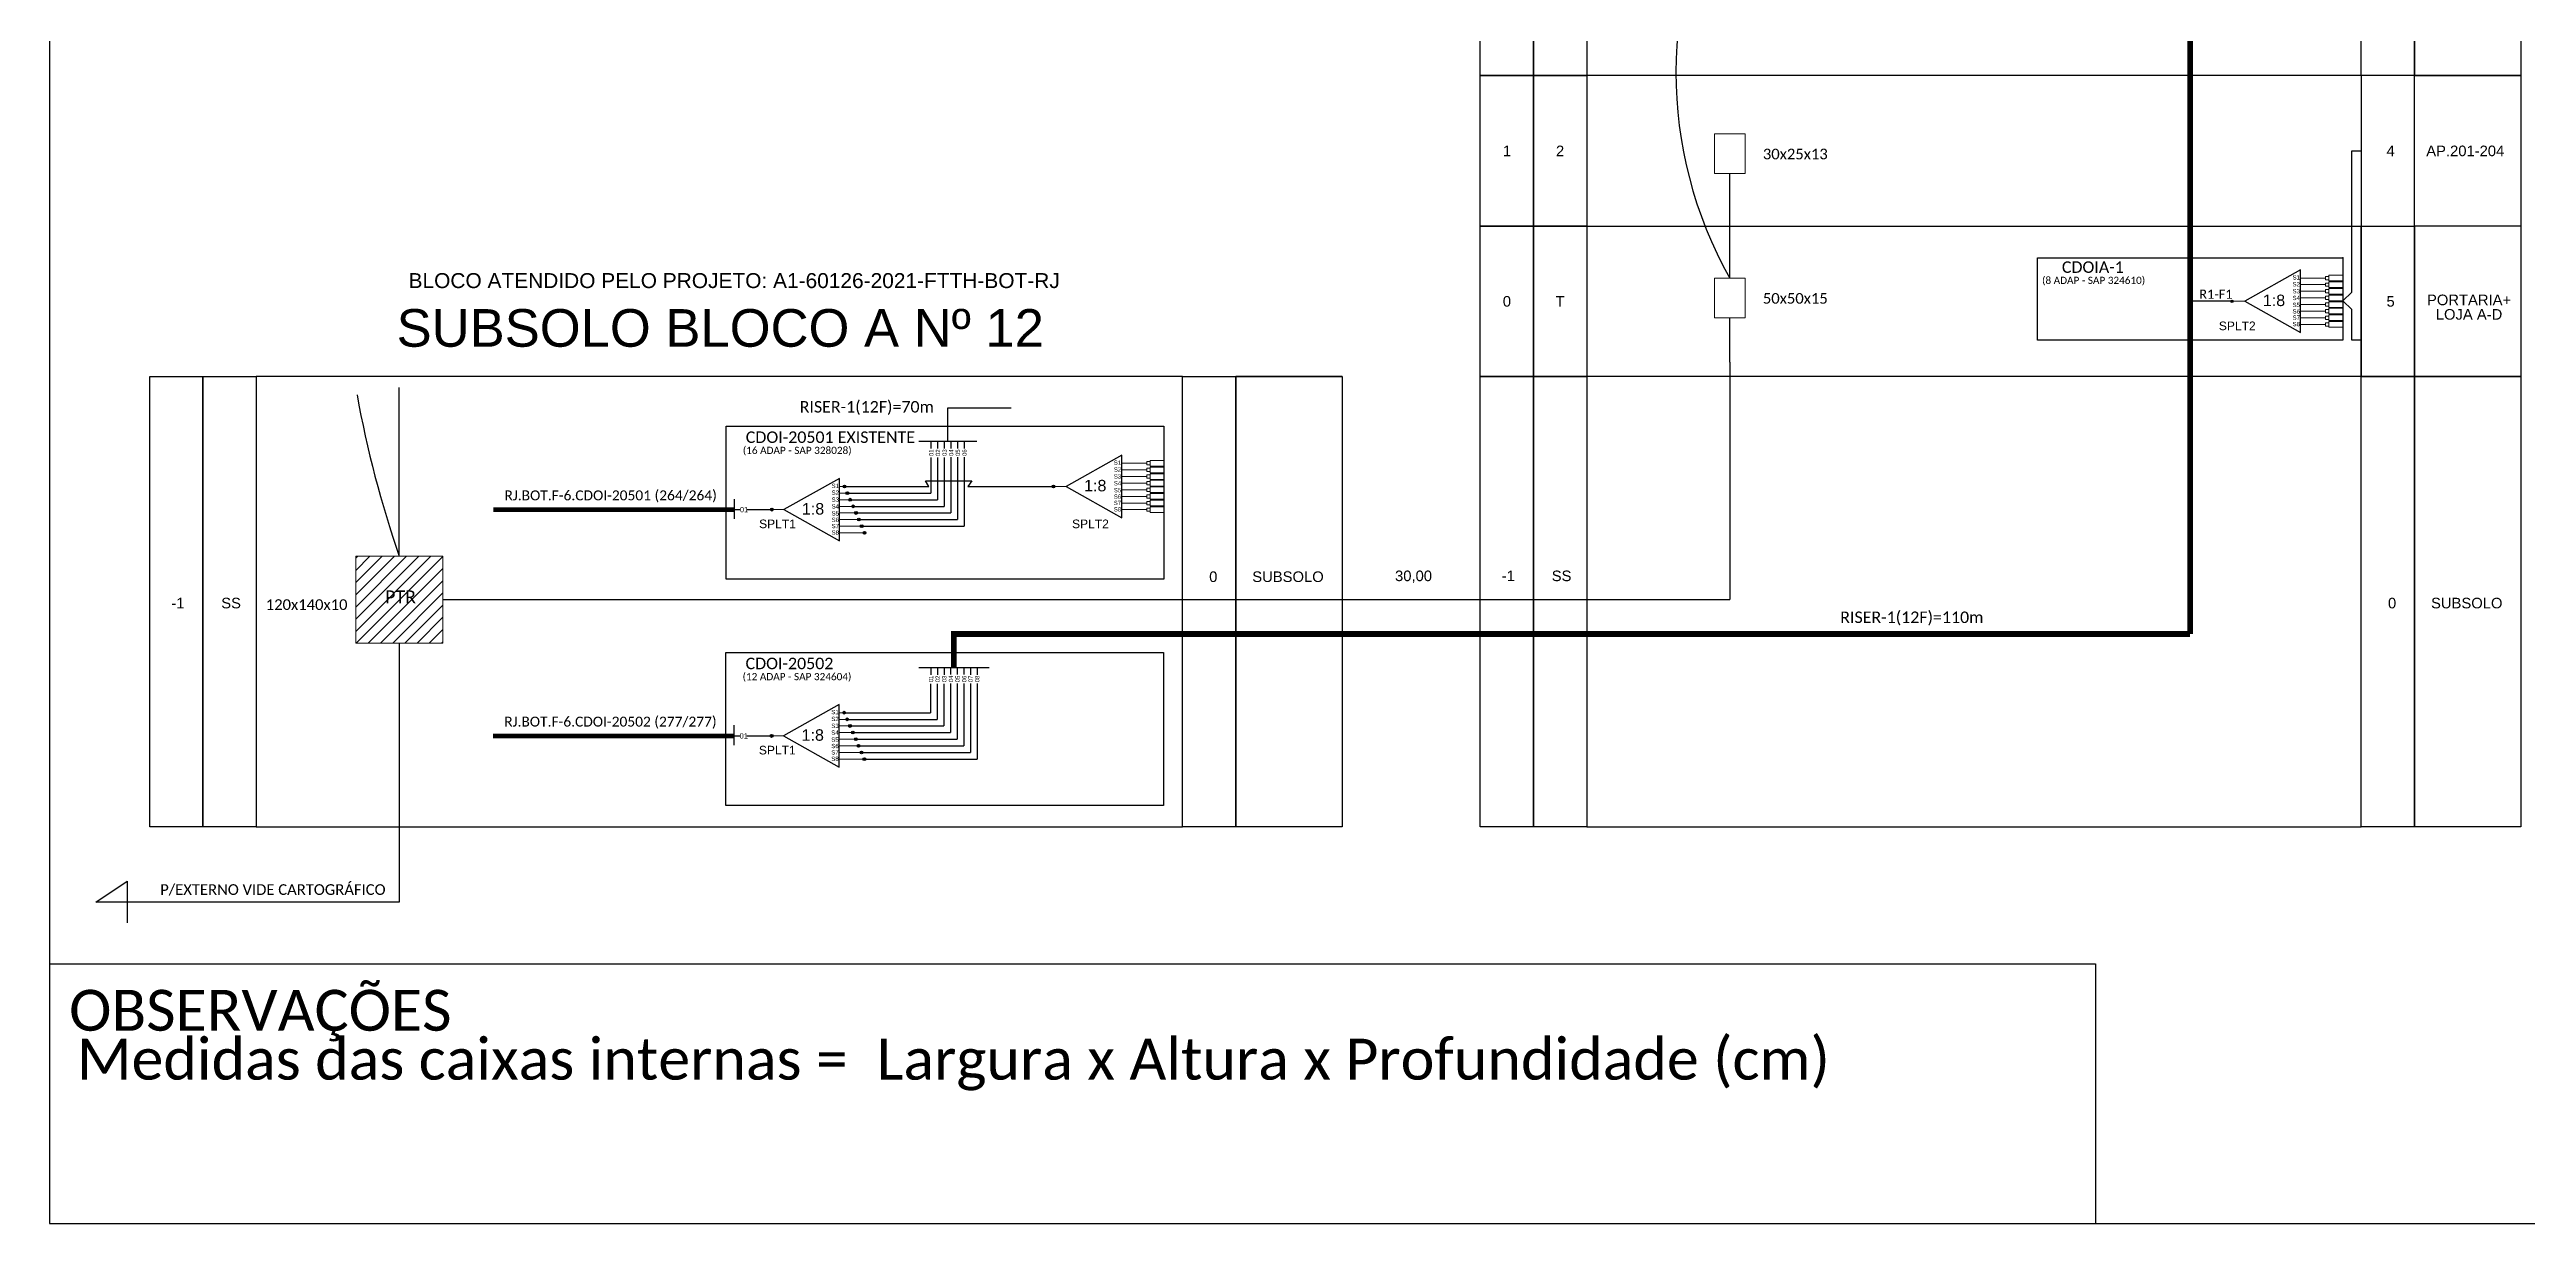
# Model space of a CAD drawing. Header units: inches. Extents: x 27113 to 27952, y 293751 to 294345.
# Drawn here: x 27113.4 to 27544.4, y 293751 to 293955.4 of the extents above; entities that cross this region are included whole.
import ezdxf
from ezdxf.enums import TextEntityAlignment as Align

# ---------------------------------------------------------------- set-up
doc = ezdxf.new("R2010")
doc.units = ezdxf.units.IN
doc.header["$MEASUREMENT"] = 0
doc.layers.add('CAP a instalar', color=1, linetype='Continuous')
doc.layers.add('ml', color=1, linetype='Continuous')
doc.styles.add('ARIAL', font='arial.ttf')
doc.styles.add('WMF-Calibri0', font='calibri.ttf')

# ---------------------------------------------------------------- blocks, each defined once
blk = doc.blocks.new('SPLT_1-8_DIV_DIR')
h = blk.add_hatch(color=3)
h.dxf.hatch_style = 1
edge = h.paths.add_edge_path()
edge.add_arc((12.77, 4.04), 0.242, 0, 360)
h = blk.add_hatch(color=3)
h.dxf.hatch_style = 1
edge = h.paths.add_edge_path()
edge.add_arc((13.27, 2.88), 0.242, 0, 360)
h = blk.add_hatch(color=3)
h.dxf.hatch_style = 1
edge = h.paths.add_edge_path()
edge.add_arc((13.77, 1.73), 0.242, 0, 360)
h = blk.add_hatch(color=3)
h.dxf.hatch_style = 1
edge = h.paths.add_edge_path()
edge.add_arc((14.27, 0.58), 0.242, 0, 360)
h = blk.add_hatch(color=3)
h.dxf.hatch_style = 1
edge = h.paths.add_edge_path()
edge.add_arc((14.77, -0.58), 0.242, 0, 360)
h = blk.add_hatch(color=3)
h.dxf.hatch_style = 1
edge = h.paths.add_edge_path()
edge.add_arc((15.27, -1.73), 0.242, 0, 360)
h = blk.add_hatch(color=3)
h.dxf.hatch_style = 1
edge = h.paths.add_edge_path()
edge.add_arc((15.77, -2.88), 0.242, 0, 360)
h = blk.add_hatch(color=3)
h.dxf.hatch_style = 1
edge = h.paths.add_edge_path()
edge.add_arc((16.27, -4.04), 0.242, 0, 360)
at = {"color": 1}
blk.add_lwpolyline([(11.89, 5.45), (2.22, 0), (11.89, -5.45), (11.89, 5.45)], dxfattribs=at)
at = {"color": 1, "lineweight": 0}
blk.add_lwpolyline([(2.22, 0), (0, 0)], dxfattribs=at)
at = {"color": 7, "lineweight": 0}
for points in [[(12.77, 4.04), (11.89, 4.04)], [(11.89, 2.88), (13.27, 2.88)], [(11.89, 1.73), (13.77, 1.73)], [(11.89, 0.58), (14.27, 0.58)], [(11.89, -0.58), (14.77, -0.58)], [(11.89, -1.73), (15.27, -1.73)], [(11.89, -2.88), (15.77, -2.88)], [(11.89, -4.04), (16.27, -4.04)]]:
    blk.add_lwpolyline(points, dxfattribs=at)
at = {"color": 3}
for centre in [(12.77, 4.04), (13.27, 2.88), (13.77, 1.73), (14.27, 0.58), (14.77, -0.58), (15.27, -1.73), (15.77, -2.88), (16.27, -4.04)]:
    blk.add_circle(centre, 0.242, dxfattribs=at)
at = {"color": 1, "style": 'ARIAL'}
for s, height, p in [('S1', 0.75, (10.52, 3.77)), ('1:8', 2, (5.35, -0.85)), ('S2', 0.75, (10.52, 2.58)), ('S3', 0.75, (10.52, 1.37)), ('S4', 0.75, (10.52, 0.19)), ('S5', 0.75, (10.52, -1.02)), ('S6', 0.75, (10.52, -2.14)), ('S7', 0.75, (10.52, -3.24)), ('S8', 0.75, (10.52, -4.36))]:
    blk.add_text(s, height=height, dxfattribs=at).set_placement(p)
blk = doc.blocks.new('A$C415C251F')
at = {"color": 3}
blk.add_point((0, 0), dxfattribs=at)
blk = doc.blocks.new('SPLT_1-8_SC-APC')
at = {"color": 1}
blk.add_lwpolyline([(-7.37, -2.1), (-17.04, -7.55), (-7.37, -13), (-7.37, -2.1)], dxfattribs=at)
at = {"color": 3, "lineweight": 0}
for points in [[(-2.99, -3.51), (-7.37, -3.51)], [(-2.41, -3.02), (-2.41, -4)], [(-2.41, -3.02), (0, -3.02)], [(-2.41, -4), (0, -4)], [(-2.41, -4.17), (-2.41, -5.16)], [(-2.41, -4.17), (0, -4.17)], [(-7.37, -4.66), (-2.99, -4.66)], [(-7.37, -5.82), (-2.99, -5.82)], [(-7.37, -6.97), (-2.99, -6.97)], [(-7.37, -8.12), (-2.99, -8.12)], [(-2.41, -5.16), (0, -5.16)], [(-2.41, -5.32), (-2.41, -6.31)], [(-2.41, -5.32), (0, -5.32)], [(-2.41, -6.31), (0, -6.31)], [(-2.41, -6.48), (-2.41, -7.46)], [(-2.41, -6.48), (0, -6.48)], [(-2.41, -7.46), (0, -7.46)], [(-2.41, -7.63), (-2.41, -8.62)], [(-2.41, -7.63), (0, -7.63)], [(-2.41, -8.62), (0, -8.62)], [(-7.37, -9.28), (-2.99, -9.28)], [(-7.37, -10.43), (-2.99, -10.43)], [(-7.37, -11.58), (-2.99, -11.58)], [(-2.41, -8.78), (-2.41, -9.77)], [(-2.41, -8.78), (0, -8.78)], [(-2.41, -9.77), (0, -9.77)], [(-2.41, -9.94), (-2.41, -10.92)], [(-2.41, -9.94), (0, -9.94)], [(-2.41, -10.92), (0, -10.92)], [(-2.41, -11.09), (-2.41, -12.08)], [(-2.41, -11.09), (0, -11.09)], [(-2.41, -12.08), (0, -12.08)]]:
    blk.add_lwpolyline(points, dxfattribs=at)
for points in [[(-2.99, -3.22), (-2.41, -3.22), (-2.41, -3.8), (-2.99, -3.8)], [(-2.99, -4.38), (-2.41, -4.38), (-2.41, -4.95), (-2.99, -4.95)], [(-2.99, -5.53), (-2.41, -5.53), (-2.41, -6.1), (-2.99, -6.1)], [(-2.99, -6.68), (-2.41, -6.68), (-2.41, -7.26), (-2.99, -7.26)], [(-2.99, -7.84), (-2.41, -7.84), (-2.41, -8.41), (-2.99, -8.41)], [(-2.99, -8.99), (-2.41, -8.99), (-2.41, -9.56), (-2.99, -9.56)], [(-2.99, -10.14), (-2.41, -10.14), (-2.41, -10.72), (-2.99, -10.72)], [(-2.99, -11.3), (-2.41, -11.3), (-2.41, -11.87), (-2.99, -11.87)]]:
    blk.add_lwpolyline(points, close=True, dxfattribs=at)
at = {"color": 1, "lineweight": 0}
blk.add_lwpolyline([(-17.04, -7.55), (-19.26, -7.55)], dxfattribs=at)
at = {"color": 1, "style": 'ARIAL'}
for s, height, p in [('S1', 0.75, (-8.74, -3.78)), ('S2', 0.75, (-8.74, -4.97)), ('1:8', 2, (-13.91, -8.4)), ('S3', 0.75, (-8.74, -6.18)), ('S4', 0.75, (-8.74, -7.36)), ('S5', 0.75, (-8.74, -8.57)), ('S6', 0.75, (-8.74, -9.69)), ('S7', 0.75, (-8.74, -10.78)), ('S8', 0.75, (-8.74, -11.9))]:
    blk.add_text(s, height=height, dxfattribs=at).set_placement(p)

msp = doc.modelspace()

# ---------------------------------------------------------------- hatches: boundary and pattern name
h = msp.add_hatch(color=3)
h.dxf.hatch_style = 1
edge = h.paths.add_edge_path()
edge.add_arc((27493.18, 293911.55), 0.205, 0, 360)
h = msp.add_hatch(color=0)
h.dxf.hatch_style = 1
edge = h.paths.add_edge_path()
edge.add_arc((27251.75, 293879.3), 0.242, 0, 360)
h = msp.add_hatch(color=0)
h.dxf.hatch_style = 1
edge = h.paths.add_edge_path()
edge.add_arc((27288.09, 293879.3), 0.256, 0, 360)
h = msp.add_hatch(color=0)
h.dxf.hatch_style = 1
edge = h.paths.add_edge_path()
edge.add_arc((27239.11, 293875.27), 0.256, 0, 360)
h = msp.add_hatch(color=0)
h.dxf.hatch_style = 1
edge = h.paths.add_edge_path()
edge.add_arc((27252.25, 293878.15), 0.242, 0, 360)
h = msp.add_hatch(color=0)
h.dxf.hatch_style = 1
edge = h.paths.add_edge_path()
edge.add_arc((27252.75, 293877), 0.242, 0, 360)
h = msp.add_hatch(color=0)
h.dxf.hatch_style = 1
edge = h.paths.add_edge_path()
edge.add_arc((27253.25, 293875.84), 0.242, 0, 360)
h = msp.add_hatch(color=0)
h.dxf.hatch_style = 1
edge = h.paths.add_edge_path()
edge.add_arc((27253.75, 293874.69), 0.242, 0, 360)
h = msp.add_hatch(color=0)
h.dxf.hatch_style = 1
edge = h.paths.add_edge_path()
edge.add_arc((27254.25, 293873.54), 0.242, 0, 360)
h = msp.add_hatch(color=0)
h.dxf.hatch_style = 1
edge = h.paths.add_edge_path()
edge.add_arc((27254.75, 293872.38), 0.242, 0, 360)
h = msp.add_hatch(color=0)
h.dxf.hatch_style = 1
edge = h.paths.add_edge_path()
edge.add_arc((27255.25, 293871.23), 0.242, 0, 360)
h = msp.add_hatch()
h.set_pattern_fill('ANSI31', color=1, scale=12, style=0)
h.set_pattern_definition([(45, (26433.1268, 293389.8975), (-1.0606602, 1.0606602), [])])
h.paths.add_polyline_path([(27181.89, 293867.16), (27166.71, 293867.16), (27166.71, 293852.02), (27181.89, 293852.02)])
h.paths.add_polyline_path([(27171.44, 293858.11), (27177.95, 293858.11), (27177.95, 293862.06), (27171.44, 293862.06)], flags=9)
h = msp.add_hatch(color=3)
h.dxf.hatch_style = 1
edge = h.paths.add_edge_path()
edge.add_arc((27239.07, 293835.88), 0.256, 0, 360)

# ---------------------------------------------------------------- linework, layer by layer
at = {"color": 0}
for p, q in [((27515.66, 293950.82), (27380.89, 293950.82)), ((27515.66, 293950.82), (27515.66, 293924.62)), ((27380.89, 293924.62), (27515.66, 293924.62)), ((27380.89, 293924.62), (27515.66, 293924.62)), ((27515.66, 293924.62), (27515.66, 293898.43)), ((27524.92, 293898.43), (27524.92, 293924.62)), ((27543.44, 293924.62), (27543.44, 293898.43)), ((27310.57, 293898.43), (27149.4, 293898.43)), ((27338.34, 293898.43), (27319.82, 293898.43)), ((27515.66, 293898.43), (27380.89, 293898.43)), ((27543.44, 293898.43), (27524.92, 293898.43))]:
    msp.add_line(p, q, dxfattribs=at)
for p, q in [((27269.74, 293887.17), (27269.74, 293893)), ((27269.74, 293893), (27280.78, 293893))]:
    msp.add_line(p, q)
for points in [[(27113.44, 293750.99), (27952, 293750.99), (27952, 294344.99), (27113.44, 294344.99), (27113.44, 293750.99)], [(27264.7, 293887.17), (27274.79, 293887.17)], [(27266.78, 293884.36), (27266.78, 293878.15)], [(27266.8, 293887.17), (27266.8, 293885.9)], [(27267.94, 293884.36), (27267.94, 293877)], [(27267.95, 293887.17), (27267.95, 293885.9)], [(27269.09, 293884.36), (27269.09, 293875.84)], [(27269.11, 293887.17), (27269.11, 293885.9)], [(27270.25, 293884.39), (27270.25, 293874.69)], [(27270.27, 293887.17), (27270.27, 293885.93)], [(27271.41, 293884.39), (27271.41, 293873.54)], [(27271.42, 293887.17), (27271.42, 293885.93)], [(27272.58, 293887.17), (27272.58, 293885.93)], [(27272.58, 293884.39), (27272.58, 293872.38)], [(27266.44, 293879.3), (27265.86, 293880.31), (27273.93, 293880.31), (27273.2, 293879.3)], [(27251.75, 293879.3), (27266.44, 293879.3)], [(27252.25, 293878.15), (27266.78, 293878.15)], [(27252.75, 293877), (27267.94, 293877)], [(27253.25, 293875.84), (27269.09, 293875.84)], [(27273.2, 293879.3), (27288.09, 293879.3)], [(27253.75, 293874.69), (27270.25, 293874.69)], [(27254.25, 293873.54), (27271.41, 293873.54)], [(27254.75, 293872.38), (27272.58, 293872.38)], [(27113.44, 293796.2), (27469.39, 293796.2)]]:
    msp.add_lwpolyline(points)
at = {"color": 5, "const_width": 1}
for points in [[(27485.88, 294152.5), (27485.88, 293853.62)], [(27270.8, 293847.78), (27270.8, 293853.62), (27485.88, 293853.62)]]:
    msp.add_lwpolyline(points, dxfattribs=at)
at = {"color": 0}
for points in [[(27362.38, 293977.01), (27371.63, 293977.01), (27371.63, 293950.82), (27362.38, 293950.82)], [(27371.63, 293977.01), (27380.89, 293977.01), (27380.89, 293950.82), (27371.63, 293950.82)], [(27515.66, 293977.01), (27524.92, 293977.01), (27524.92, 293950.82), (27515.66, 293950.82)], [(27524.92, 293977.01), (27543.44, 293977.01), (27543.44, 293950.82), (27524.92, 293950.82)], [(27362.38, 293950.82), (27371.63, 293950.82), (27371.63, 293924.62), (27362.38, 293924.62)], [(27371.63, 293950.82), (27380.89, 293950.82), (27380.89, 293924.62), (27371.63, 293924.62)], [(27524.92, 293950.82), (27543.44, 293950.82), (27543.44, 293924.62), (27524.92, 293924.62)], [(27362.38, 293924.62), (27371.63, 293924.62), (27371.63, 293898.43), (27362.38, 293898.43)], [(27371.63, 293924.62), (27380.89, 293924.62), (27380.89, 293898.43), (27371.63, 293898.43)], [(27515.66, 293924.62), (27524.92, 293924.62), (27524.92, 293898.43), (27515.66, 293898.43)], [(27130.89, 293898.43), (27140.14, 293898.43), (27140.14, 293820.03), (27130.89, 293820.03)], [(27140.14, 293898.43), (27149.4, 293898.43), (27149.4, 293820.03), (27140.14, 293820.03)], [(27310.57, 293898.43), (27319.82, 293898.43), (27319.82, 293820.03), (27310.57, 293820.03)], [(27319.82, 293898.43), (27338.34, 293898.43), (27338.34, 293820.03), (27319.82, 293820.03)], [(27362.38, 293898.43), (27371.63, 293898.43), (27371.63, 293820.03), (27362.38, 293820.03)], [(27371.63, 293898.43), (27380.89, 293898.43), (27380.89, 293820.03), (27371.63, 293820.03)], [(27515.66, 293898.43), (27524.92, 293898.43), (27524.92, 293820.03), (27515.66, 293820.03)], [(27524.92, 293898.43), (27543.44, 293898.43), (27543.44, 293820.03), (27524.92, 293820.03)], [(27231.15, 293889.79), (27307.32, 293889.79), (27307.32, 293863.17), (27231.15, 293863.17)]]:
    msp.add_lwpolyline(points, close=True, dxfattribs=at)
at = {"lineweight": 0}
for points in [[(27403.14, 293940.67), (27408.44, 293940.67), (27408.44, 293933.77), (27403.14, 293933.77)], [(27403.14, 293915.54), (27408.44, 293915.54), (27408.44, 293908.64), (27403.14, 293908.64)]]:
    msp.add_lwpolyline(points, close=True, dxfattribs=at)
at = {"color": 3}
for points in [[(27515.66, 293904.78), (27514.01, 293904.78), (27514.01, 293910.13), (27512.44, 293911.64), (27514.01, 293913.14), (27514.01, 293937.72), (27515.66, 293937.72)], [(27232.56, 293875.27), (27233.56, 293875.27)], [(27234.84, 293875.27), (27239.11, 293875.27)], [(27232.52, 293835.88), (27233.52, 293835.88)], [(27234.79, 293835.88), (27239.07, 293835.88)]]:
    msp.add_lwpolyline(points, dxfattribs=at)
at = {"color": 1}
for points in [[(27459.31, 293919.1), (27512.44, 293919.1), (27512.44, 293904.78), (27459.31, 293904.78)], [(27231.11, 293850.4), (27307.28, 293850.4), (27307.28, 293823.78), (27231.11, 293823.78)]]:
    msp.add_lwpolyline(points, close=True, dxfattribs=at)
at = {"color": 5}
for points in [[(27492.98, 293911.55), (27485.88, 293911.55)], [(27264.68, 293847.78), (27276.92, 293847.78)], [(27266.74, 293844.97), (27266.74, 293839.91)], [(27266.75, 293847.78), (27266.75, 293846.51)], [(27267.89, 293844.97), (27267.89, 293838.76)], [(27267.91, 293847.78), (27267.91, 293846.51)], [(27269.05, 293844.97), (27269.05, 293837.61)], [(27269.07, 293847.78), (27269.07, 293846.51)], [(27270.21, 293845), (27270.21, 293836.45)], [(27270.22, 293847.78), (27270.22, 293846.54)], [(27271.36, 293845), (27271.36, 293835.3)], [(27271.38, 293847.78), (27271.38, 293846.54)], [(27272.54, 293847.78), (27272.54, 293846.54)], [(27272.54, 293845), (27272.54, 293834.15)], [(27273.69, 293847.78), (27273.69, 293846.54)], [(27273.69, 293846.54), (27273.69, 293846.51)], [(27273.69, 293845), (27273.69, 293832.99)], [(27274.85, 293847.78), (27274.85, 293846.54)], [(27274.85, 293846.54), (27274.85, 293846.52)], [(27274.85, 293845), (27274.85, 293831.84)], [(27251.71, 293839.91), (27266.74, 293839.91)], [(27252.21, 293838.76), (27267.89, 293838.76)], [(27252.71, 293837.61), (27269.05, 293837.61)], [(27253.21, 293836.45), (27270.21, 293836.45)], [(27253.71, 293835.3), (27271.36, 293835.3)], [(27254.21, 293834.15), (27272.54, 293834.15)], [(27254.71, 293832.99), (27273.69, 293832.99)], [(27255.21, 293831.84), (27274.85, 293831.84)]]:
    msp.add_lwpolyline(points, dxfattribs=at)
at = {"color": 0}
for points in [[(27307.32, 293863.17), (27307.32, 293863.17), (27307.32, 293863.17), (27231.15, 293863.17), (27231.15, 293889.79), (27231.15, 293889.79)], [(27299.98, 293884.75), (27290.31, 293879.3), (27299.98, 293873.85), (27299.98, 293884.75)], [(27250.88, 293880.71), (27241.21, 293875.27), (27250.88, 293869.82), (27250.88, 293880.71)], [(27232.56, 293877.11), (27232.56, 293873.68)], [(27149.4, 293820.03), (27310.57, 293820.03)], [(27380.89, 293820.03), (27515.66, 293820.03)]]:
    msp.add_lwpolyline(points, dxfattribs=at)
at = {"color": 0, "lineweight": 0}
for points in [[(27304.93, 293883.83), (27304.93, 293882.84)], [(27304.93, 293883.83), (27307.35, 293883.83)], [(27304.35, 293883.34), (27299.98, 293883.34)], [(27299.98, 293882.18), (27304.35, 293882.18)], [(27299.98, 293881.03), (27304.35, 293881.03)], [(27299.98, 293879.88), (27304.35, 293879.88)], [(27304.93, 293882.84), (27307.35, 293882.84)], [(27304.93, 293882.68), (27304.93, 293881.69)], [(27304.93, 293882.68), (27307.35, 293882.68)], [(27304.93, 293881.69), (27307.35, 293881.69)], [(27304.93, 293881.52), (27304.93, 293880.54)], [(27304.93, 293881.52), (27307.35, 293881.52)], [(27304.93, 293880.54), (27307.35, 293880.54)], [(27304.93, 293880.37), (27304.93, 293879.38)], [(27304.93, 293880.37), (27307.35, 293880.37)], [(27241.21, 293875.27), (27238.99, 293875.27)], [(27290.31, 293879.3), (27288.09, 293879.3)], [(27299.98, 293878.73), (27304.35, 293878.73)], [(27299.98, 293877.57), (27304.35, 293877.57)], [(27299.98, 293876.42), (27304.35, 293876.42)], [(27299.98, 293875.27), (27304.35, 293875.27)], [(27304.93, 293879.38), (27307.35, 293879.38)], [(27304.93, 293879.22), (27304.93, 293878.23)], [(27304.93, 293879.22), (27307.35, 293879.22)], [(27304.93, 293878.23), (27307.35, 293878.23)], [(27304.93, 293878.07), (27304.93, 293877.08)], [(27304.93, 293878.07), (27307.35, 293878.07)], [(27304.93, 293877.08), (27307.35, 293877.08)], [(27304.93, 293876.91), (27304.93, 293875.93)], [(27304.93, 293876.91), (27307.35, 293876.91)], [(27304.93, 293875.93), (27307.35, 293875.93)], [(27304.93, 293875.76), (27304.93, 293874.77)], [(27304.93, 293875.76), (27307.35, 293875.76)], [(27304.93, 293874.77), (27307.35, 293874.77)]]:
    msp.add_lwpolyline(points, dxfattribs=at)
for points in [[(27304.35, 293883.62), (27304.93, 293883.62), (27304.93, 293883.05), (27304.35, 293883.05)], [(27304.35, 293882.47), (27304.93, 293882.47), (27304.93, 293881.9), (27304.35, 293881.9)], [(27304.35, 293881.32), (27304.93, 293881.32), (27304.93, 293880.74), (27304.35, 293880.74)], [(27304.35, 293880.16), (27304.93, 293880.16), (27304.93, 293879.59), (27304.35, 293879.59)], [(27304.35, 293879.01), (27304.93, 293879.01), (27304.93, 293878.44), (27304.35, 293878.44)], [(27304.35, 293877.86), (27304.93, 293877.86), (27304.93, 293877.29), (27304.35, 293877.29)], [(27304.35, 293876.71), (27304.93, 293876.71), (27304.93, 293876.13), (27304.35, 293876.13)], [(27304.35, 293875.55), (27304.93, 293875.55), (27304.93, 293874.98), (27304.35, 293874.98)]]:
    msp.add_lwpolyline(points, close=True, dxfattribs=at)
at = {"color": 0, "const_width": 0.8}
msp.add_lwpolyline([(27232.56, 293875.27), (27190.64, 293875.27)], dxfattribs=at)
at = {"color": 7, "lineweight": 0}
for points in [[(27251.75, 293879.3), (27250.88, 293879.3)], [(27250.88, 293878.15), (27252.25, 293878.15)], [(27250.88, 293877), (27252.75, 293877)], [(27250.88, 293875.84), (27253.25, 293875.84)], [(27250.88, 293874.69), (27253.75, 293874.69)], [(27250.88, 293873.54), (27254.25, 293873.54)], [(27250.88, 293872.38), (27254.75, 293872.38)], [(27250.88, 293871.23), (27255.25, 293871.23)]]:
    msp.add_lwpolyline(points, dxfattribs=at)
at = {"color": 1, "lineweight": 0}
msp.add_lwpolyline([(27166.71, 293867.19), (27181.89, 293867.19), (27181.89, 293852.02), (27166.71, 293852.02)], close=True, dxfattribs=at)
at = {"color": 1}
for points in [[(27307.28, 293823.78), (27307.28, 293823.78), (27307.28, 293823.78), (27231.11, 293823.78), (27231.11, 293850.4), (27231.11, 293850.4)], [(27232.52, 293837.72), (27232.52, 293834.29)]]:
    msp.add_lwpolyline(points, dxfattribs=at)
at = {"color": 1, "const_width": 0.8}
msp.add_lwpolyline([(27232.52, 293835.88), (27190.6, 293835.88)], dxfattribs=at)
at = {"linetype": 'Continuous'}
msp.add_lwpolyline([(27469.39, 293796.2), (27469.39, 293750.99)], dxfattribs=at)
at = {"color": 3}
for centre, radius in [((27493.18, 293911.55), 0.205), ((27254.75, 293872.38), 0.242), ((27239.07, 293835.88), 0.256)]:
    msp.add_circle(centre, radius, dxfattribs=at)
at = {"color": 0}
for centre, radius in [((27251.75, 293879.3), 0.242), ((27288.09, 293879.3), 0.256), ((27239.11, 293875.27), 0.256), ((27252.25, 293878.15), 0.242), ((27252.75, 293877), 0.242), ((27253.25, 293875.84), 0.242), ((27253.75, 293874.69), 0.242), ((27254.25, 293873.54), 0.242), ((27255.25, 293871.23), 0.242)]:
    msp.add_circle(centre, radius, dxfattribs=at)
at = {"layer": 'CAP a instalar', "color": 3}
for points in [[(27405.79, 293915.54), (27405.79, 293933.77)], [(27405.79, 293900.92), (27405.79, 293908.64)], [(27405.79, 293900.92), (27405.79, 293859.61)], [(27174.3, 293867.19), (27174.3, 293896.52)], [(27181.89, 293859.61), (27405.79, 293859.61)]]:
    msp.add_lwpolyline(points, dxfattribs=at)
for centre, radius, start, end in [((27469.76, 293951.41), 73.34, 150.7208, 209.2792), ((27346.15, 293927.24), 182.04, 190.1256, 199.2594)]:
    msp.add_arc(centre, radius, start, end, dxfattribs=at)
at = {"layer": 'ml', "color": 1}
msp.add_lwpolyline([(27174.3, 293852.02), (27174.3, 293806.95), (27121.48, 293806.95), (27126.93, 293810.59), (27126.93, 293803.32)], dxfattribs=at)

# ---------------------------------------------------------------- block references
at = {"color": 3}
for name in ['A$C415C251F', 'SPLT_1-8_SC-APC']:
    msp.add_blockref(name, (27512.44, 293919.1), dxfattribs=at)
msp.add_blockref('SPLT_1-8_DIV_DIR', (27238.94, 293835.88))

# ---------------------------------------------------------------- texts
at = {"color": 0, "style": 'ARIAL'}
for s, height, p in [('1', 1.84, (27367.01, 293937.72)), ('2', 1.84, (27376.26, 293937.72)), ('4', 1.84, (27520.76, 293937.72)), ('AP.201-204', 1.84, (27533.75, 293937.72)), ('SUBSOLO BLOCO A Nº 12', 6.5478, (27230.14, 293906.9)), ('0', 1.84, (27367.01, 293911.53)), ('T', 1.84, (27376.26, 293911.53)), ('5', 1.84, (27520.76, 293911.53)), ('PORTARIA+', 1.84, (27534.41, 293911.78)), ('LOJA A-D', 1.84, (27534.41, 293909.26)), ('0', 1.84, (27315.92, 293863.59)), ('SUBSOLO', 1.84, (27328.92, 293863.59)), ('30,00', 1.84, (27350.76, 293863.74)), ('-1', 1.84, (27367.26, 293863.74)), ('SS', 1.84, (27376.52, 293863.74)), ('-1', 1.84, (27135.77, 293859)), ('SS', 1.84, (27145.03, 293859)), ('0', 1.84, (27521.02, 293859)), ('SUBSOLO', 1.84, (27534.01, 293859))]:
    msp.add_text(s, height=height, dxfattribs=at).set_placement(p, align=Align.MIDDLE_CENTER)
at = {"color": 0}
for s, height, style, p in [('30x25x13', 1.854, 'WMF-Calibri0', (27411.54, 293936.25)), ('50x50x15', 1.854, 'WMF-Calibri0', (27411.54, 293911.12)), ('CDOI-20501 EXISTENTE', 2, 'WMF-Calibri0', (27234.58, 293886.88)), ('S1', 0.75, 'ARIAL', (27298.61, 293883.07)), ('S1', 0.75, 'ARIAL', (27249.51, 293879.03)), ('1:8', 2, 'ARIAL', (27293.44, 293878.45)), ('S2', 0.75, 'ARIAL', (27298.61, 293881.88)), ('S3', 0.75, 'ARIAL', (27298.61, 293880.67)), ('S4', 0.75, 'ARIAL', (27298.61, 293879.49)), ('RJ.BOT.F-6.CDOI-20501 (264/264)', 1.7248, 'WMF-Calibri0', (27192.59, 293876.89)), ('1:8', 2, 'ARIAL', (27244.34, 293874.41)), ('S2', 0.75, 'ARIAL', (27249.51, 293877.85)), ('S3', 0.75, 'ARIAL', (27249.51, 293876.63)), ('S4', 0.75, 'ARIAL', (27249.51, 293875.46)), ('S5', 0.75, 'ARIAL', (27298.61, 293878.28)), ('S6', 0.75, 'ARIAL', (27298.61, 293877.16)), ('S7', 0.75, 'ARIAL', (27298.61, 293876.06)), ('S8', 0.75, 'ARIAL', (27298.61, 293874.95)), ('S5', 0.75, 'ARIAL', (27249.51, 293874.24)), ('S6', 0.75, 'ARIAL', (27249.51, 293873.12)), ('S7', 0.75, 'ARIAL', (27249.51, 293872.03)), ('S8', 0.75, 'ARIAL', (27249.51, 293870.91)), ('120x140x10', 1.854, 'WMF-Calibri0', (27151.06, 293857.81)), ('P/EXTERNO VIDE CARTOGRÁFICO', 1.8536, 'WMF-Calibri0', (27132.69, 293808.2))]:
    msp.add_text(s, height=height, dxfattribs=dict(at, style=style)).set_placement(p)
at = {"color": 1, "ltscale": 6, "style": 'WMF-Calibri0'}
msp.add_text('CDOIA-1', height=2, dxfattribs=at).set_placement((27463.57, 293916.49))
at = {"color": 1, "style": 'ARIAL'}
msp.add_text('BLOCO ATENDIDO PELO PROJETO: A1-60126-2021-FTTH-BOT-RJ', height=2.6021, dxfattribs=at).set_placement((27232.56, 293915.14), align=Align.MIDDLE_CENTER)
at = {"color": 1, "ltscale": 6, "style": 'WMF-Calibri0'}
msp.add_text('(8 ADAP - SAP 324610)', height=1.25, dxfattribs=at).set_placement((27469.09, 293914.56), align=Align.CENTER)
at = {"color": 5, "style": 'WMF-Calibri0'}
for s, height, p in [('R1-F1', 1.6, (27487.47, 293911.98)), ('RISER-1(12F)=110m', 2, (27425, 293855.53))]:
    msp.add_text(s, height=height, dxfattribs=at).set_placement(p)
at = {"ltscale": 6, "style": 'ARIAL'}
msp.add_text('SPLT2', height=1.5, dxfattribs=at).set_placement((27494.08, 293906.51), align=Align.CENTER)
at = {"style": 'WMF-Calibri0'}
for s, height, p in [('RISER-1(12F)=70m', 2, (27243.96, 293892.17)), ('OBSERVAÇÕES', 7.1308, (27116.85, 293784.54))]:
    msp.add_text(s, height=height, dxfattribs=at).set_placement(p)
at = {"color": 0, "style": 'WMF-Calibri0'}
msp.add_text('(16 ADAP - SAP 328028)', height=1.25, dxfattribs=at).set_placement((27243.53, 293884.96), align=Align.CENTER)
at = {"style": 'ARIAL'}
for s, p in [('01', (27266.85, 293885.18)), ('02', (27268.01, 293885.18)), ('03', (27269.16, 293885.18)), ('04', (27270.32, 293885.18)), ('05', (27271.48, 293885.18)), ('06', (27272.63, 293885.18)), ('01', (27266.81, 293845.79)), ('02', (27267.96, 293845.79)), ('03', (27269.12, 293845.79)), ('04', (27270.28, 293845.79)), ('05', (27271.43, 293845.79)), ('06', (27272.59, 293845.79)), ('07', (27273.7, 293845.79)), ('08', (27274.85, 293845.79))]:
    msp.add_text(s, height=0.75, rotation=90, dxfattribs=at).set_placement(p, align=Align.MIDDLE_CENTER)
for s, p in [('SPLT1', (27240.1, 293872.04)), ('SPLT2', (27294.55, 293872.04)), ('SPLT1', (27240.06, 293832.65))]:
    msp.add_text(s, height=1.5, dxfattribs=at).set_placement(p, align=Align.CENTER)
at = {"color": 7, "style": 'WMF-Calibri0'}
msp.add_text('PTR', height=2.224, dxfattribs=at).set_placement((27171.82, 293858.98))
at = {"color": 1, "style": 'WMF-Calibri0'}
for s, height, p in [('CDOI-20502', 2, (27234.54, 293847.49)), ('RJ.BOT.F-6.CDOI-20502 (277/277)', 1.7248, (27192.55, 293837.5))]:
    msp.add_text(s, height=height, dxfattribs=at).set_placement(p)
msp.add_text('(12 ADAP - SAP 324604)', height=1.25, dxfattribs=at).set_placement((27243.49, 293845.57), align=Align.CENTER)
at = {"insert": (27118.21, 293783.16), "char_height": 7.1308, "width": 658.8434, "attachment_point": 1, "style": 'WMF-Calibri0'}
msp.add_mtext('Medidas das caixas internas =  Largura x Altura x Profundidade (cm)', dxfattribs=at)
at = {"style": 'ARIAL', "flags": 12}
for p in [(27234.28, 293875.27), (27234.23, 293835.88)]:
    msp.add_attdef('01', text='5', height=0.923, dxfattribs=at).set_placement(p, align=Align.MIDDLE_CENTER)

doc.saveas('drawing.dxf')
